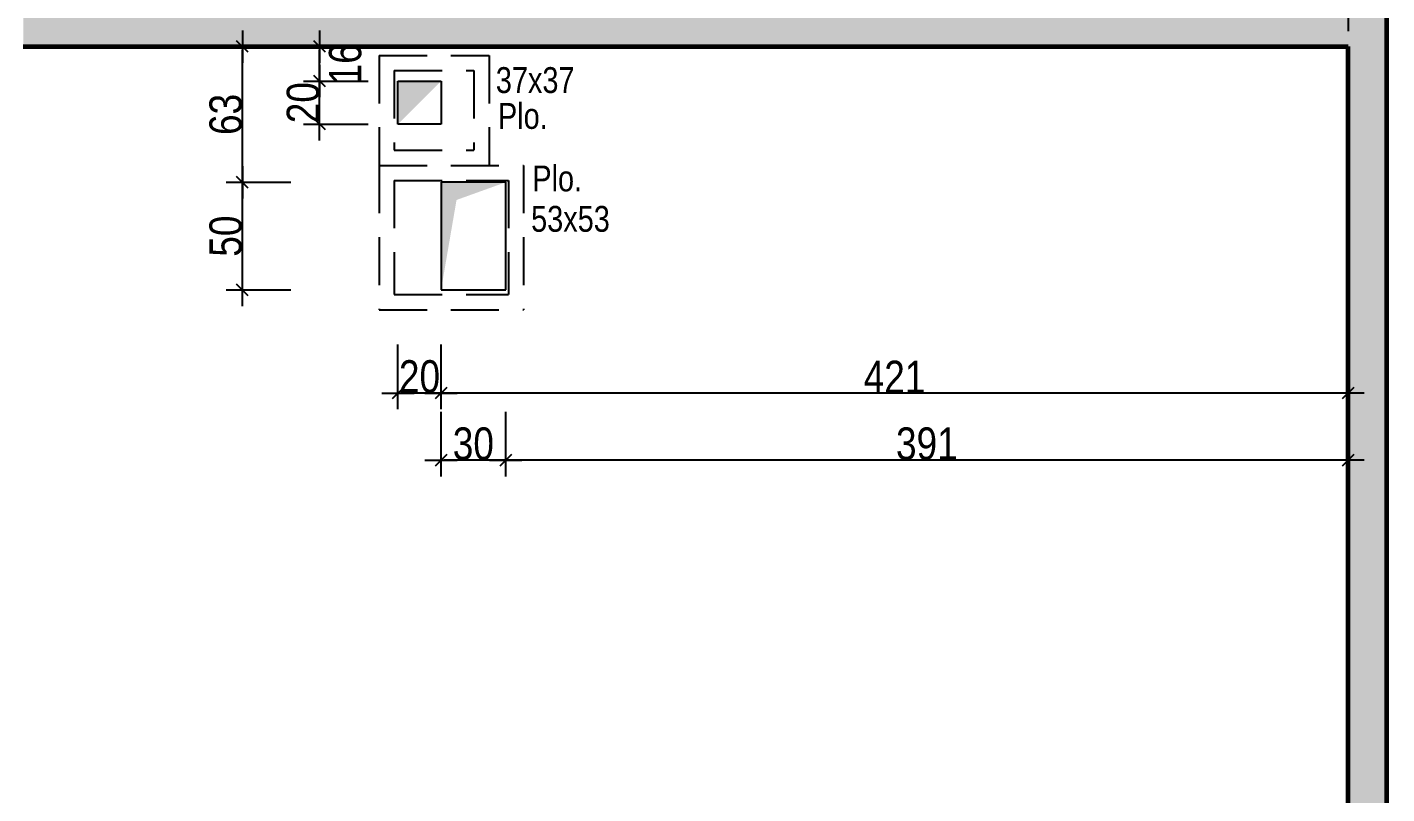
# Model space of a CAD drawing. Header units: millimetres. Extents: x 7120 to 15038, y -9128 to -4928.
# Drawn here: x 10537 to 11169, y -7053 to -6697 of the extents above; entities that cross this region are included whole.
import ezdxf
from ezdxf.enums import TextEntityAlignment as Align

# ---------------------------------------------------------------- set-up
doc = ezdxf.new("R2010")
doc.units = ezdxf.units.MM
doc.linetypes.add('CACHE2', pattern=[4.7625, 3.175, -1.5875])
for name, color, linetype in [('01_cote_gen', 4, 'Continuous'), ('01_linteaux', 2, 'Continuous'), ('01_poch_murs', 253, 'Continuous'), ('01_resv', 32, 'Continuous'), ('AA_COTES', 2, 'Continuous')]:
    doc.layers.add(name, color=color, linetype=linetype)
doc.layers.add('01_murs_coup', color=5, linetype='Continuous', lineweight=60)
doc.styles.add('MATTE_TXT', font='arial.ttf')
doc.styles.add('STYLE2', font='ARIALN.TTF')
doc.dimstyles.new('JB50', dxfattribs={"dimscale": 0.1, "dimtxt": 150, "dimasz": 15, "dimexe": 0.1, "dimexo": 0.1, "dimgap": 0.09, "dimtad": 1, "dimdec": 1, "dimdsep": 46, "dimtxsty": 'STYLE2', "dimblk1": 'BOND_G', "dimblk2": 'BOND_D', "dimsah": 1, "dimcen": 1.5, "dimdle": 0.01, "dimse1": 1, "dimse2": 1, "dimclrd": 4, "dimclre": 2, "dimclrt": 6, "dimazin": 2, "dimtfac": 2.333333, "dimtdec": 1, "dimtix": 1, "dimtmove": 2, "dimatfit": 3, "dimldrblk": 'BOND_G', "dimfxl": 1, "dimtolj": 1, "dimtzin": 0, "dimarcsym": 0})

# ---------------------------------------------------------------- blocks, each defined once
blk = doc.blocks.new('BOND_G')
at = {"layer": 'AA_COTES', "color": 0}
for p, q in [((0, -5), (0, 15)), ((5, 0), (-5, 0)), ((1.77, 1.77), (-1.77, -1.77))]:
    blk.add_line(p, q, dxfattribs=at)
blk = doc.blocks.new('BOND_D')
at = {"layer": 'AA_COTES', "color": 0}
for p, q in [((0, 5), (0, -15)), ((5, 0), (-5, 0)), ((-1.77, -1.77), (1.77, 1.77))]:
    blk.add_line(p, q, dxfattribs=at)
blk = doc.blocks.new('*D647')
at = {"layer": '01_cote_gen', "color": 4, "lineweight": -2, "transparency": 16777216}
blk.add_line((10673.24, -6740.54), (10673.24, -6723.54), dxfattribs=at)
at = {"layer": 'DEFPOINTS', "color": 0}
for p in [(10673.24, -6722.04), (10735.74, -6722.04), (10735.74, -6742.04)]:
    blk.add_point(p, dxfattribs=at)
at = {"layer": '01_cote_gen', "color": 4, "lineweight": -2, "transparency": 16777216, "xscale": 1.5, "yscale": 1.5, "zscale": 1.5}
for name, p, rotation in [('BOND_D', (10673.24, -6722.04), 90), ('BOND_G', (10673.24, -6742.04), 270)]:
    blk.add_blockref(name, p, dxfattribs=dict(at, rotation=rotation))
at = {"layer": '01_cote_gen', "color": 6, "transparency": 16777216, "insert": (10665.57, -6732.04), "char_height": 15, "attachment_point": 5, "rotation": 90, "style": 'STYLE2'}
blk.add_mtext('\\A1;20', dxfattribs=at)
blk = doc.blocks.new('*D648')
at = {"layer": '01_cote_gen', "color": 4, "lineweight": -2, "transparency": 16777216}
blk.add_line((10673.24, -6720.54), (10673.24, -6707.5), dxfattribs=at)
at = {"layer": 'DEFPOINTS', "color": 0}
for p in [(10673.24, -6706), (10695.74, -6706), (10695.74, -6722.04)]:
    blk.add_point(p, dxfattribs=at)
at = {"layer": '01_cote_gen', "color": 4, "lineweight": -2, "transparency": 16777216, "xscale": 1.5, "yscale": 1.5, "zscale": 1.5}
for name, p, rotation in [('BOND_D', (10673.24, -6706), 90), ('BOND_G', (10673.24, -6722.04), 270)]:
    blk.add_blockref(name, p, dxfattribs=dict(at, rotation=rotation))
at = {"layer": '01_cote_gen', "color": 6, "transparency": 16777216, "insert": (10685.16, -6714.02), "char_height": 15, "attachment_point": 5, "rotation": 90, "style": 'STYLE2'}
blk.add_mtext('\\A1;16', dxfattribs=at)
blk = doc.blocks.new('*D649')
at = {"layer": '01_cote_gen', "color": 4, "lineweight": -2, "transparency": 16777216}
blk.add_line((10728.1, -6866.88), (10711.1, -6866.88), dxfattribs=at)
at = {"layer": 'DEFPOINTS', "color": 0}
for p in [(10709.6, -6852.76), (10729.6, -6852.76), (10709.6, -6866.88)]:
    blk.add_point(p, dxfattribs=at)
at = {"layer": '01_cote_gen', "color": 4, "lineweight": -2, "transparency": 16777216, "xscale": 1.5, "yscale": 1.5, "zscale": 1.5, "rotation": 180}
blk.add_blockref('BOND_D', (10709.6, -6866.88), dxfattribs=at)
at = {"layer": '01_cote_gen', "color": 4, "lineweight": -2, "transparency": 16777216, "xscale": 1.5, "yscale": 1.5, "zscale": 1.5}
blk.add_blockref('BOND_G', (10729.6, -6866.88), dxfattribs=at)
at = {"layer": '01_cote_gen', "color": 6, "transparency": 16777216, "insert": (10719.6, -6859.22), "char_height": 15, "attachment_point": 5, "style": 'STYLE2'}
blk.add_mtext('\\A1;20', dxfattribs=at)
blk = doc.blocks.new('*D650')
at = {"layer": '01_cote_gen', "color": 4, "lineweight": -2, "transparency": 16777216}
blk.add_line((11149.13, -6866.88), (10731.1, -6866.88), dxfattribs=at)
at = {"layer": 'DEFPOINTS', "color": 0}
for p in [(11150.63, -6839.27), (10729.6, -6852.76), (10729.6, -6866.88)]:
    blk.add_point(p, dxfattribs=at)
at = {"layer": '01_cote_gen', "color": 4, "lineweight": -2, "transparency": 16777216, "xscale": 1.5, "yscale": 1.5, "zscale": 1.5, "rotation": 180}
blk.add_blockref('BOND_D', (10729.6, -6866.88), dxfattribs=at)
at = {"layer": '01_cote_gen', "color": 4, "lineweight": -2, "transparency": 16777216, "xscale": 1.5, "yscale": 1.5, "zscale": 1.5}
blk.add_blockref('BOND_G', (11150.63, -6866.88), dxfattribs=at)
at = {"layer": '01_cote_gen', "color": 6, "transparency": 16777216, "insert": (10940.11, -6859.34), "char_height": 15, "attachment_point": 5, "style": 'STYLE2'}
blk.add_mtext('\\A1;421', dxfattribs=at)
blk = doc.blocks.new('*D651')
at = {"layer": '01_cote_gen', "color": 4, "lineweight": -2, "transparency": 16777216}
blk.add_line((11149.13, -6898.08), (10761.1, -6898.08), dxfattribs=at)
at = {"layer": 'DEFPOINTS', "color": 0}
for p in [(11150.63, -6863.37), (10759.6, -6869.11), (10759.6, -6898.08)]:
    blk.add_point(p, dxfattribs=at)
at = {"layer": '01_cote_gen', "color": 4, "lineweight": -2, "transparency": 16777216, "xscale": 1.5, "yscale": 1.5, "zscale": 1.5, "rotation": 180}
blk.add_blockref('BOND_D', (10759.6, -6898.08), dxfattribs=at)
at = {"layer": '01_cote_gen', "color": 4, "lineweight": -2, "transparency": 16777216, "xscale": 1.5, "yscale": 1.5, "zscale": 1.5}
blk.add_blockref('BOND_G', (11150.63, -6898.08), dxfattribs=at)
at = {"layer": '01_cote_gen', "color": 6, "transparency": 16777216, "insert": (10955.12, -6890.41), "char_height": 15, "attachment_point": 5, "style": 'STYLE2'}
blk.add_mtext('\\A1;391', dxfattribs=at)
blk = doc.blocks.new('*D652')
at = {"layer": '01_cote_gen', "color": 4, "lineweight": -2, "transparency": 16777216}
blk.add_line((10758.1, -6898.08), (10731.1, -6898.08), dxfattribs=at)
at = {"layer": 'DEFPOINTS', "color": 0}
for p in [(10729.6, -6869.11), (10759.6, -6869.11), (10729.6, -6898.08)]:
    blk.add_point(p, dxfattribs=at)
at = {"layer": '01_cote_gen', "color": 4, "lineweight": -2, "transparency": 16777216, "xscale": 1.5, "yscale": 1.5, "zscale": 1.5, "rotation": 180}
blk.add_blockref('BOND_D', (10729.6, -6898.08), dxfattribs=at)
at = {"layer": '01_cote_gen', "color": 4, "lineweight": -2, "transparency": 16777216, "xscale": 1.5, "yscale": 1.5, "zscale": 1.5}
blk.add_blockref('BOND_G', (10759.6, -6898.08), dxfattribs=at)
at = {"layer": '01_cote_gen', "color": 6, "transparency": 16777216, "insert": (10744.6, -6890.41), "char_height": 15, "attachment_point": 5, "style": 'STYLE2'}
blk.add_mtext('\\A1;30', dxfattribs=at)
blk = doc.blocks.new('*D653')
at = {"layer": '01_cote_gen', "color": 4, "lineweight": -2, "transparency": 16777216}
blk.add_line((10637.36, -6817.51), (10637.36, -6770.51), dxfattribs=at)
at = {"layer": 'DEFPOINTS', "color": 0}
for p in [(10637.36, -6769.01), (10744.6, -6769.01), (10736.87, -6819.01)]:
    blk.add_point(p, dxfattribs=at)
at = {"layer": '01_cote_gen', "color": 4, "lineweight": -2, "transparency": 16777216, "xscale": 1.5, "yscale": 1.5, "zscale": 1.5}
for name, p, rotation in [('BOND_D', (10637.36, -6769.01), 90), ('BOND_G', (10637.36, -6819.01), 270)]:
    blk.add_blockref(name, p, dxfattribs=dict(at, rotation=rotation))
at = {"layer": '01_cote_gen', "color": 6, "transparency": 16777216, "insert": (10629.69, -6794.01), "char_height": 15, "attachment_point": 5, "rotation": 90, "style": 'STYLE2'}
blk.add_mtext('\\A1;50', dxfattribs=at)
blk = doc.blocks.new('*D654')
at = {"layer": '01_cote_gen', "color": 4, "lineweight": -2, "transparency": 16777216}
blk.add_line((10637.36, -6767.51), (10637.36, -6707.5), dxfattribs=at)
at = {"layer": 'DEFPOINTS', "color": 0}
for p in [(10637.36, -6706), (10659.86, -6706), (10659.86, -6769.01)]:
    blk.add_point(p, dxfattribs=at)
at = {"layer": '01_cote_gen', "color": 4, "lineweight": -2, "transparency": 16777216, "xscale": 1.5, "yscale": 1.5, "zscale": 1.5}
for name, p, rotation in [('BOND_D', (10637.36, -6706), 90), ('BOND_G', (10637.36, -6769.01), 270)]:
    blk.add_blockref(name, p, dxfattribs=dict(at, rotation=rotation))
at = {"layer": '01_cote_gen', "color": 6, "transparency": 16777216, "insert": (10629.69, -6737.5), "char_height": 15, "attachment_point": 5, "rotation": 90, "style": 'STYLE2'}
blk.add_mtext('\\A1;63', dxfattribs=at)

msp = doc.modelspace()

# ---------------------------------------------------------------- hatches: boundary and pattern name
at = {"layer": '01_poch_murs'}
h = msp.add_hatch(color=256, dxfattribs=at)
h.dxf.hatch_style = 1
h.paths.add_polyline_path([(9520.63, -7400.96), (9436.63, -7400.96), (9436.63, -7416.96), (9520.63, -7416.96)])
h.paths.add_polyline_path([(9904.63, -7400.96), (9712.63, -7400.96), (9712.63, -7416.96), (9904.63, -7416.96)])
h.paths.add_polyline_path([(10221.63, -7400.96), (10185.63, -7400.96), (10185.63, -6706), (10433.63, -6706), (10433.63, -6688), (10185.63, -6688), (10185.63, -6671), (10167.63, -6671), (10167.63, -7400.96), (10096.63, -7400.96), (10096.63, -7416.96), (10221.63, -7416.96)])
h.paths.add_polyline_path([(11168.63, -6688), (10535.63, -6688), (10535.63, -6706), (11150.63, -6706), (11150.63, -7400.96), (11048.63, -7400.96), (11048.63, -7416.96), (11168.63, -7416.96)])
h.paths.add_polyline_path([(10648.63, -7400.96), (10413.63, -7400.96), (10413.63, -7416.96), (10626.63, -7416.96), (10626.63, -7636.96), (10646.63, -7636.96), (10646.63, -7416.96), (10648.63, -7416.96)])
h.paths.add_polyline_path([(10776.63, -7400.96), (10745.63, -7400.96)], flags=17)

# ---------------------------------------------------------------- linework, layer by layer
at = {"layer": '01_linteaux', "linetype": 'CACHE2', "ltscale": 5}
msp.add_line((11150.63, -6563.94), (11150.63, -6706), dxfattribs=at)
at = {"layer": '01_linteaux', "linetype": 'CACHE2', "ltscale": 7}
for p, q in [((10700.88, -6710.15), (10751.88, -6710.15)), ((10700.88, -6710.15), (10700.88, -6761.15)), ((10751.88, -6710.15), (10751.88, -6761.15)), ((10707.88, -6717.15), (10744.88, -6717.15)), ((10707.88, -6717.15), (10707.88, -6754.15)), ((10744.88, -6717.15), (10744.88, -6754.15)), ((10707.88, -6754.15), (10744.88, -6754.15)), ((10700.88, -6761.15), (10767.88, -6761.15)), ((10700.88, -6761.15), (10700.88, -6828.15)), ((10700.88, -6761.15), (10751.88, -6761.15)), ((10767.88, -6761.15), (10767.88, -6828.15)), ((10707.88, -6768.15), (10760.88, -6768.15)), ((10707.88, -6768.15), (10707.88, -6821.15)), ((10760.88, -6768.15), (10760.88, -6821.15)), ((10707.88, -6821.15), (10760.88, -6821.15)), ((10700.88, -6828.15), (10767.88, -6828.15))]:
    msp.add_line(p, q, dxfattribs=at)
at = {"layer": '01_murs_coup'}
for p, q in [((11168.63, -7416.96), (11168.63, -6688)), ((10535.63, -6706), (11150.63, -6706)), ((11150.63, -7400.96), (11150.63, -6706))]:
    msp.add_line(p, q, dxfattribs=at)
at = {"layer": '01_resv'}
for p, q in [((10709.6, -6742.04), (10709.6, -6722.04)), ((10709.6, -6722.04), (10729.6, -6722.04)), ((10719.6, -6722.04), (10729.6, -6722.04)), ((10729.6, -6722.04), (10729.6, -6742.04)), ((10729.6, -6742.04), (10709.6, -6742.04)), ((10759.6, -6769.01), (10729.6, -6769.01)), ((10729.6, -6769.01), (10729.6, -6819.01)), ((10759.6, -6819.01), (10759.6, -6769.01)), ((10759.6, -6819.01), (10759.6, -6769.01)), ((10729.6, -6819.01), (10759.6, -6819.01))]:
    msp.add_line(p, q, dxfattribs=at)
for points in [[(10709.6, -6742.04), (10709.6, -6722.04), (10729.6, -6722.04)], [(10729.6, -6819.01), (10729.6, -6769.01), (10736.79, -6777.22)], [(10729.6, -6769.01), (10759.6, -6769.01), (10736.79, -6777.22)]]:
    msp.add_solid(points, dxfattribs=at)

# ---------------------------------------------------------------- texts
at = {"layer": '01_resv', "style": 'MATTE_TXT', "width": 0.8}
for s, p in [('37x37', (10755.03, -6731.16)), ('Plo.', (10756.01, -6747.81)), ('Plo.', (10771.97, -6776.82)), ('53x53', (10771.41, -6795.58))]:
    msp.add_text(s, height=12, dxfattribs=at).set_placement(p, align=Align.BOTTOM_LEFT)

# ---------------------------------------------------------------- dimensions: what is measured, and where the dimension line sits
at = {"layer": '01_cote_gen'}
for base, p1, p2, picture, middle in [((10637.36, -6706), (10659.86, -6769.01), (10659.86, -6706), '*D654', (10629.69, -6737.5)), ((10673.24, -6722.04), (10735.74, -6742.04), (10735.74, -6722.04), '*D647', (10665.57, -6732.04)), ((10637.36, -6769.01), (10736.87, -6819.01), (10744.6, -6769.01), '*D653', (10629.69, -6794.01))]:
    dim = msp.add_linear_dim(base=base, p1=p1, p2=p2, angle=90, dimstyle='JB50', dxfattribs=at)
    dim.commit()
    dim.dimension.update_dxf_attribs({"geometry": picture, "text_midpoint": middle})
dim = msp.add_linear_dim(base=(10673.24, -6706), p1=(10695.74, -6722.04), p2=(10695.74, -6706), angle=90, dimstyle='JB50', dxfattribs=at)
dim.commit()
dim.dimension.update_dxf_attribs({"geometry": '*D648', "text_midpoint": (10685.16, -6714.02), "dimtype": 160})
for base, p1, p2, picture, middle in [((10729.6, -6866.88), (11150.63, -6839.27), (10729.6, -6852.76), '*D650', (10940.11, -6859.34)), ((10709.6, -6866.88), (10729.6, -6852.76), (10709.6, -6852.76), '*D649', (10719.6, -6859.22)), ((10759.6, -6898.08), (11150.63, -6863.37), (10759.6, -6869.11), '*D651', (10955.12, -6890.41)), ((10729.6, -6898.08), (10759.6, -6869.11), (10729.6, -6869.11), '*D652', (10744.6, -6890.41))]:
    dim = msp.add_linear_dim(base=base, p1=p1, p2=p2, dimstyle='JB50', dxfattribs=at)
    dim.commit()
    dim.dimension.update_dxf_attribs({"geometry": picture, "text_midpoint": middle})

doc.saveas('drawing.dxf')
